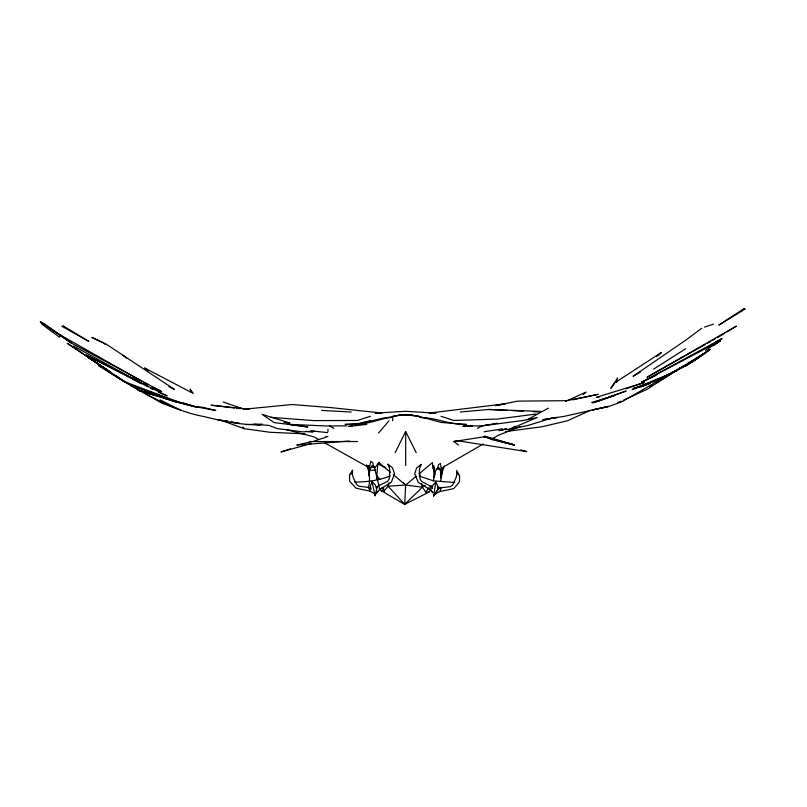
<?xml version="1.0" encoding="UTF-8"?>
<svg xmlns="http://www.w3.org/2000/svg" width="807" height="807" viewBox="0 0 807 807"><rect width="100%" height="100%" fill="white"/><g stroke="black" fill="none" stroke-linecap="round" stroke-linejoin="round"><path stroke-width="1.21" d="M405.669 465.568L405.689 431.503L416.19 452.666M327.955 431.695L327.985 429.253M379.653 489.607L391.385 482.162L394.542 473.628L392.444 467.757L387.965 464.247L389.539 468.171L389.821 471.419L389.246 478.914L387.663 481.285L377.353 486.359L376.344 488.406L375.356 485.007L372.098 481.809L375.053 495.75L375.437 494.267L379.653 489.607C378.513 482.112 375.991 474.758 374.438 467.192L372.128 465.498L369.909 469.513L369.122 475.646L369.223 468.201L370.796 461.372L372.733 462.582L373.712 466.708M377.666 491.281L375.437 494.267L370.181 491.191L356.028 488.205L349.683 481.305L349.502 475.101L352.558 470.299L352.377 474.516L353.274 477.673L356.563 484.503L358.883 486.197L369.677 487.63L370.968 489.284L370.363 485.824L372.098 481.809M454.765 482.515L433.329 480.821L435.215 471.924L436.506 469.069L438.826 467.505L440.723 471.651L441.106 477.815L441.469 470.38L440.43 463.48L438.564 464.57L437.394 468.625M392.626 420.729L392.928 416.23L405.679 414.435L418.49 416.23L441.066 422.414L466.385 424.421C450.447 425.218 435.669 417.32 419.842 417.522M441.106 477.815L442.085 467.767L442.236 472.509L440.531 481.426M379.28 462.149L377.837 463.944L376.506 479.045M433.601 496.033L435.81 482.112L437.787 486.147L437.485 489.607L439.079 487.963L450.397 486.641L452.707 484.967L455.854 478.158L456.712 475.02L456.58 470.804L459.587 475.636L459.506 481.84L455.39 486.742L453.524 488.679L439.835 491.534L434.247 494.55L433.601 496.033L439.079 487.963L434.247 494.55M370.181 491.191L368.345 487.337C371.109 480.256 368.133 472.751 368.87 465.558L369.122 475.646M616.528 382.639L617.547 377.898L610.818 388.369L614.974 382.679L661.468 352.427L658.815 355.019M375.053 495.75L377.353 486.359M389.065 482.717L388.076 486.177L384.193 490.938L381.247 490.717L379.926 488.871M440.985 475.474L444.354 466.083M439.835 491.534L441.227 487.69L437.515 487.035M350.934 474.304L352.558 470.299M432.703 492.673L430.373 489.849L418.208 482.293L414.707 473.729L416.705 467.878L421.224 464.408L419.61 468.312L419.347 471.56L420.054 479.065L421.647 481.456L431.402 486.611L432.118 488.669L432.804 485.289L435.81 482.112M395.168 452.666L405.689 431.503M421.607 483.696L422.364 487.216L425.904 492.199L428.779 487.741M381.247 490.717L404.68 504.385L428.86 492.149L430.877 489.506M374.68 468.04L378.897 462.623L390.366 472.226M378.564 433.006L388.934 420.891M141.84 381.297L60.888 335.288L59.325 337.023L42.388 324.666L40.35 321.872L44.516 324.021L71.349 343.086L161.329 391.385L152.775 387.521M419.761 465.992L421.224 464.408M422.364 487.216L404.68 504.385L388.076 486.177L405.659 485.037L422.364 487.216L425.309 485.32M583.3 394.613L585.993 392.141L565.657 401.382M406.526 502.761L404.68 504.385L405.659 485.037L403.167 482.435M416.18 476.231L405.659 485.037L393.231 474.627M419.045 473.83L432.441 462.623L432.824 468.564M656.676 356.361L661.468 352.427M701.707 328.278L686.656 339.535L633.132 376.244L640.455 372.037M687.564 363.634L705.772 352.538L670.264 373.903L693.818 360.88L709.989 349.411C687.019 368.012 659.49 379.078 632.143 389.539L670.183 373.712L654.648 381.227L633.324 388.53L650.503 383.053L643.673 385.837M714.397 345.033L720.278 340.836L641.565 382.306L656.202 375.275M706.902 351.509L685.284 366.227L709.989 349.411M705.6 350.359L720.278 340.836M653.66 369.102L685.668 348.765M656.323 382.488L659.47 380.5M667.863 375.205L671.01 373.217M650.069 386.492L652.197 385.191M656.454 382.599L659.642 380.642M661.76 379.34L680.896 367.639L647.375 389.135L623.256 400.302M717.292 337.74L724.716 333.21M726.845 331.919L736.398 326.099L646.952 377.283L705.197 344.539M650.099 386.492L652.238 385.181M656.515 382.568L659.733 380.611M661.871 379.31L676.861 370.171M679 368.86L683.287 366.247M714.366 343.066L722.063 338.526L641.565 382.306M443.134 467.162L483.242 444.011M492.996 438.383L498.413 435.255L520.061 426.671M477.482 428.356L481.688 425.935L486.56 425.107M707.396 343.298L710.695 341.452M712.894 340.211L715.093 338.98M661.589 378.402L678.072 369.334L622.217 401.604L607.964 406.748L592.237 410.006L608.387 406.385L564.224 416.362L542.798 419.711L557.385 417.39L550.838 418.409L528.05 425.43L509.59 429.344L497.697 429.637L484.17 431.735M515.128 426.318L509.59 429.344L537.169 417.491L523.622 420.407L481.688 425.935L465.568 425.854M527.294 419.67L548.316 408.171M590.351 410.329L567.503 420.77L542.082 426.742L505.353 431.614M617.637 402.703L621.007 401.261M638.993 387.582L650.503 383.053L641.141 386.694M626.02 388.762L644.319 382.508L596.353 397.337L599.722 396.933M594.144 402.471L626.121 391.002L592.641 403.026M597.634 401.341L614.077 395.743L591.733 402.431M704.521 327.077L713.459 324.132M290.47 448.843L281.007 451.94L311.199 443.557M314.115 441.096L325.937 437.223M370.292 416.301L357.39 420.467L313.963 420.618L271.091 417.35M458.527 445.05L453.827 441.53L457.065 440.652L526.749 451.607L520.767 449.882M357.057 424.21L385.675 417.562L391.516 417.522M356.815 423.968L370.221 420.699M506.191 428.981L499.14 430.595L506.211 429.001M297.057 444.919L311.623 441.691M572.899 399.808L598.239 394.3L566.605 400.686L517.6 401.14L495.427 405.628M390.406 475.948C378.947 480.407 366.993 482.051 354.747 482.041M497.102 405.417L505.424 403.782L429.364 413.023M352.286 425.773L348.674 426.449L366.792 424.391L345.043 424.421L358.358 423.584M354.697 425.319L357.098 424.875M363.12 423.756C379.875 421.093 395.985 412.831 413.305 415.373L398.123 415.373L405.709 414.859L418.49 416.23L420.659 417.451M485.491 425.299L497.203 423.171M453.827 441.53L485.521 436.567M497.697 429.637L502.489 428.951M536.191 414.031L497.162 419.075L453.927 420.467L441.015 416.301M223.146 402.007L244.148 409.199L291.993 404.519L331.102 407.636L381.923 413.033M460.121 412.024L488.82 409.462L541.467 411.429M296.976 445.101L349.31 441.036M327.501 432.602L314.226 431.19L302.635 431.876L277.225 428.567L268.67 425.35L253.933 424.381L260.54 424.795C241.212 425.198 222.086 421.002 203.404 416.432C177.247 411.721 153.532 398.103 130.542 385.464L180.829 403.288M246.327 424.603L258.795 424.099M462.734 426.449L472.156 426.167L463.581 425.551M371.27 467.263L374.438 467.192M368.537 470.279L375.568 470.128M421.91 417.623L425.662 417.562M425.904 492.199L428.86 492.149M347.02 425.844L326.099 425.975L287.857 424.27L274.108 422.616L262.144 414.374L289.955 423.05L284.054 422.404M369.021 469.523L369.909 469.513M429.243 413.164L435.962 413.134L405.649 411.298L375.336 413.134L380.924 413.154M309.424 441.56L357.541 441.53M325.887 436.567L327.894 436.587M385.675 417.562L389.428 417.623M244.148 409.199L249.171 409.331M305.177 433.863L270.012 432.28L244.128 428.678L220.997 420.245M488.82 409.462L507.401 410.38M512.364 410.622L523.511 411.177M533.427 411.671L539.621 411.974M234.091 422.697L239.033 422.959M321.579 410.42L351.186 412.024M310.665 430.978L314.226 431.19M260.036 424.048L262.416 424.21M440.723 471.651L441.611 471.712M195.829 406.758L202.577 407.253L215.782 410.491L195.829 406.758L183.401 403.157L196.615 407.021M436.506 469.069L441.772 469.492M243.159 408.594L211.131 405.175L234.373 408.009M222.873 420.588L217.961 420.003L222.702 420.608M225.335 420.891L227.786 421.183M236.814 408.302L240.486 408.756M225.072 420.911L227.443 421.214M230.994 421.668L233.364 421.97M305.823 431.271L312.854 432.249M432.562 486.147L430.081 485.703L430.373 489.849M419.146 476.08L433.329 480.821M490.172 439.19L514.422 445.101L483.504 436.587L514.341 444.919L484.513 436.022M287.121 429.828L313.903 436.849L318.24 439.28M501.984 441.56L514.341 444.919M159.231 396.086L196.172 407.303M175.997 401.341L192.227 406.274M155.993 395.854L138.269 390.154L180.415 402.955M182.826 403.692L186.437 404.781M138.168 390.336L141.719 391.415M165.415 398.648L168.966 399.727M171.336 400.454L177.258 402.259L138.269 390.154M178.821 402.158L123.854 381.449L98.575 365.5L123.854 381.449L130.109 384.515M133.619 385.817L137.129 387.118M146.481 390.588L154.662 393.614M157.002 394.482L164.023 397.084M158.222 392.111L167.16 395.894L86.107 355.019L133.811 379.683M168.824 386.684L174.453 389.398L106.05 344.044L91.827 337.387L102.156 342.43M377.837 463.944L385.645 467.828M160.048 399.838L180.082 409.885L162.015 403.238L140.61 390.992M132.731 379.209L141.588 383.759L136.03 380.833M132.873 376.768L138.4 379.754M145.038 383.335L147.247 384.536M73.457 346.011L148.286 386.946M150.495 388.157L152.694 389.357M324.757 442.912L368.174 467.162M107.139 369.969L67.314 343.328L106.231 369.132M144.029 382.548L147.308 384.414M104.042 367.911L110.388 372.017L87.983 357.269L127.768 383.648L138.471 389.771M329.67 425.935L333.876 428.356M60.888 335.288L40.35 321.872L71.349 343.086M116.42 376.123L127.768 383.648M148.639 370.706L144.544 367.952L193.287 393.443L190.109 389.024L191.33 392.454M103.195 342.945L105.213 344.347M123.047 355.312L126.881 358.439M387.965 464.247L389.488 465.851M430.343 489.688L432.683 492.603M242.857 427.004L244.128 428.678M379.754 479.388L376.849 475.505L378.422 478.813M367.538 465.72L368.981 467.687M381.943 487.236L384.193 490.938L383.073 487.337M383.143 488.729L384.193 490.938M456.58 470.804L458.315 474.819M366.499 464.882L369.293 472.852M419.347 473.134L420.094 476.655M433.884 466.829L434.842 475.212M433.742 465.629L433.944 477.23M743.6 308.889L718.805 325.08L745.285 308.97L743.6 308.889M63.531 326.119L61.846 326.26L88.871 341.452L63.531 326.119M298.035 425.571L287.857 424.27L307.961 426.974L298.035 425.571"/></g></svg>
